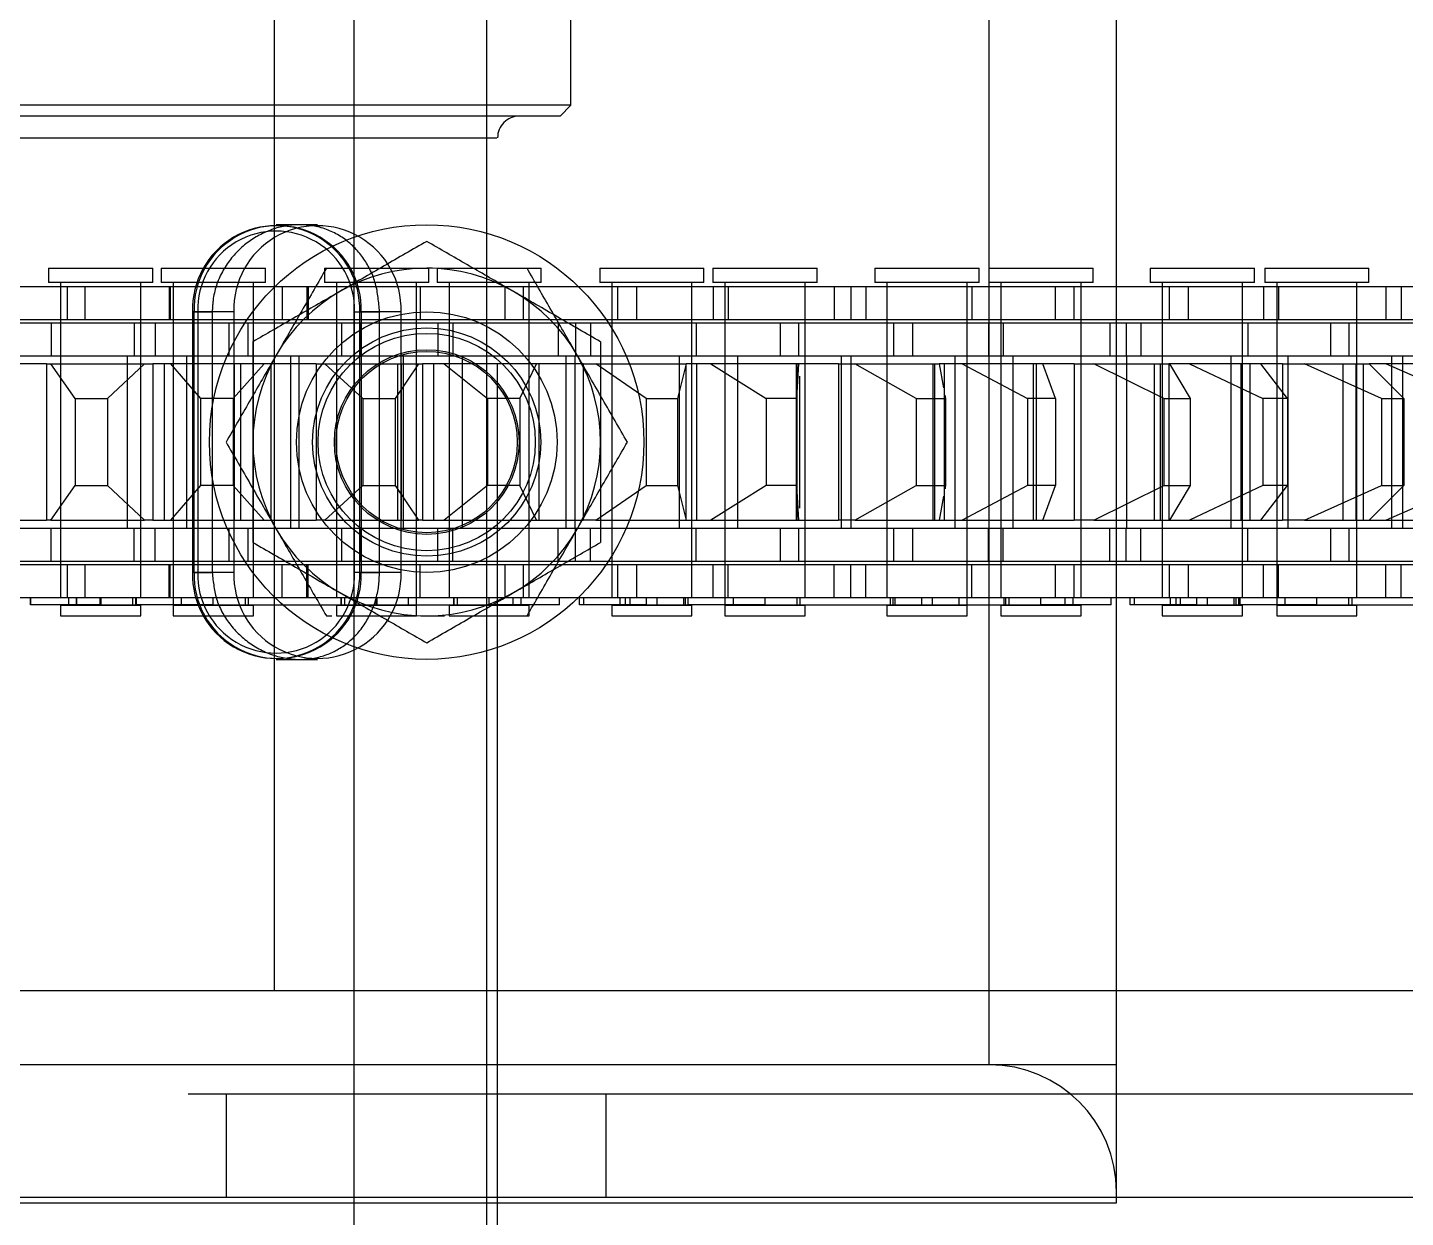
# Model space of a CAD drawing. Header units: metres. Extents: x 0 to 21025, y 0 to 14850.
# Drawn here: x 2074.4 to 2137.9, y 9045.7 to 9100.5 of the extents above; entities that cross this region are included whole.
import ezdxf

# ---------------------------------------------------------------- set-up
doc = ezdxf.new("R2010")
doc.units = ezdxf.units.M
doc.header["$LTSCALE"] = 25
doc.linetypes.add('HIDDEN2', pattern=[4.7625, 3.175, -1.5875])
for name, color, linetype in [('SL1', 8, 'Continuous'), ('SL4', 4, 'Continuous'), ('ST1', 7, 'HIDDEN2')]:
    doc.layers.add(name, color=color, linetype=linetype)

msp = doc.modelspace()

# ---------------------------------------------------------------- linework, layer by layer
at = {"layer": 'SL1'}
for p, q in [((2095.567, 8634.36), (2095.567, 9557.32)), ((2089.467, 8626.447), (2089.467, 9549.408))]:
    msp.add_line(p, q, dxfattribs=at)
at = {"layer": 'SL4'}
for p, q in [((2085.802, 9056.144), (2085.802, 9121.384)), ((1930.562, 9056.144), (2085.802, 9056.144)), ((2085.802, 9056.144), (2875.564, 9056.144)), ((2875.564, 9046.619), (1925.562, 9046.619))]:
    msp.add_line(p, q, dxfattribs=at)
at = {"layer": 'ST1'}
for p, q in [((2118.702, 9052.734), (2118.702, 9330.034)), ((2099.439, 9096.884), (2099.439, 9121.619)), ((2124.552, 9046.384), (2124.552, 9121.619)), ((2099.439, 9096.884), (2067.689, 9096.884)), ((2098.939, 9096.384), (2099.439, 9096.884)), ((2098.939, 9096.384), (2068.189, 9096.384)), ((2071.067, 9095.384), (2096.038, 9095.384)), ((2096.064, 9003.819), (2096.064, 9095.384)), ((2087.773, 9091.384), (2085.872, 9091.384)), ((2086.958, 9091.384), (2085.94, 9091.384)), ((2075.397, 9089.384), (2080.194, 9089.384)), ((2075.397, 9089.384), (2075.397, 9088.725)), ((2080.194, 9088.725), (2080.194, 9089.384)), ((2080.58, 9089.384), (2085.377, 9089.384)), ((2080.58, 9089.384), (2080.58, 9088.725)), ((2085.377, 9088.725), (2085.377, 9089.384)), ((2088.097, 9089.384), (2092.894, 9089.384)), ((2088.097, 9089.384), (2088.097, 9088.725)), ((2093.062, 9089.384), (2092.802, 9089.384)), ((2092.894, 9088.725), (2092.894, 9089.384)), ((2093.28, 9089.384), (2098.077, 9089.384)), ((2093.28, 9089.384), (2093.28, 9088.725)), ((2098.077, 9088.725), (2098.077, 9089.384)), ((2100.767, 9089.384), (2105.564, 9089.384)), ((2100.767, 9089.384), (2100.767, 9088.725)), ((2105.564, 9088.725), (2105.564, 9089.384)), ((2105.98, 9089.384), (2110.777, 9089.384)), ((2105.98, 9089.384), (2105.98, 9088.725)), ((2110.777, 9088.725), (2110.777, 9089.384)), ((2113.437, 9089.384), (2118.234, 9089.384)), ((2113.437, 9089.384), (2113.437, 9088.725)), ((2118.234, 9088.725), (2118.234, 9089.384)), ((2118.68, 9089.384), (2123.477, 9089.384)), ((2118.68, 9089.384), (2118.68, 9088.725)), ((2123.477, 9088.725), (2123.477, 9089.384)), ((2126.107, 9089.384), (2130.904, 9089.384)), ((2126.107, 9089.384), (2126.107, 9088.725)), ((2130.904, 9088.725), (2130.904, 9089.384)), ((2131.38, 9089.384), (2136.177, 9089.384)), ((2131.38, 9089.384), (2131.38, 9088.725)), ((2136.177, 9088.725), (2136.177, 9089.384)), ((2065.917, 9088.541), (2076.26, 9088.541)), ((2080.194, 9088.725), (2075.397, 9088.725)), ((2075.95, 9088.725), (2075.95, 9074.227)), ((2075.95, 9088.541), (2075.95, 9087.021)), ((2076.26, 9088.541), (2077.059, 9088.541)), ((2076.26, 9087.021), (2076.26, 9088.541)), ((2077.059, 9088.541), (2086.153, 9088.541)), ((2077.059, 9088.541), (2077.059, 9087.021)), ((2079.64, 9074.227), (2079.64, 9088.725)), ((2079.64, 9087.021), (2079.64, 9088.541)), ((2085.377, 9088.725), (2080.58, 9088.725)), ((2080.941, 9088.541), (2080.941, 9087.021)), ((2081, 9088.541), (2081, 9087.021)), ((2081.134, 9088.725), (2081.134, 9074.227)), ((2081.134, 9088.541), (2081.134, 9087.021)), ((2084.824, 9074.227), (2084.824, 9088.725)), ((2084.824, 9087.021), (2084.824, 9088.541)), ((2086.153, 9088.541), (2086.153, 9087.021)), ((2086.153, 9088.541), (2092.503, 9088.541)), ((2086.155, 9088.541), (2086.155, 9087.021)), ((2087.291, 9088.541), (2087.291, 9087.021)), ((2087.349, 9088.541), (2087.349, 9087.021)), ((2092.894, 9088.725), (2088.097, 9088.725)), ((2088.65, 9088.725), (2088.65, 9074.227)), ((2088.65, 9088.541), (2088.65, 9087.021)), ((2092.34, 9074.227), (2092.34, 9088.725)), ((2092.34, 9087.021), (2092.34, 9088.541)), ((2092.503, 9088.541), (2092.503, 9087.021)), ((2092.503, 9088.541), (2101.599, 9088.541)), ((2092.505, 9088.541), (2092.505, 9087.021)), ((2098.077, 9088.725), (2093.28, 9088.725)), ((2093.834, 9088.725), (2093.834, 9074.227)), ((2093.834, 9088.541), (2093.834, 9087.021)), ((2096.415, 9087.021), (2096.415, 9088.541)), ((2097.245, 9088.541), (2097.245, 9087.021)), ((2097.524, 9074.227), (2097.524, 9088.725)), ((2097.524, 9087.021), (2097.524, 9088.541)), ((2105.564, 9088.725), (2100.767, 9088.725)), ((2101.32, 9088.725), (2101.32, 9074.227)), ((2101.32, 9088.541), (2101.32, 9087.021)), ((2101.599, 9088.541), (2102.459, 9088.541)), ((2101.599, 9087.021), (2101.599, 9088.541)), ((2102.459, 9088.541), (2111.554, 9088.541)), ((2102.459, 9088.541), (2102.459, 9087.021)), ((2105.01, 9074.227), (2105.01, 9088.725)), ((2105.01, 9087.021), (2105.01, 9088.541)), ((2110.777, 9088.725), (2105.98, 9088.725)), ((2105.99, 9088.541), (2105.99, 9087.021)), ((2106.534, 9088.725), (2106.534, 9074.227)), ((2106.534, 9088.541), (2106.534, 9087.021)), ((2106.676, 9088.541), (2106.676, 9087.021)), ((2110.224, 9074.227), (2110.224, 9088.725)), ((2110.224, 9087.021), (2110.224, 9088.541)), ((2111.554, 9088.541), (2111.554, 9087.021)), ((2111.554, 9088.541), (2117.904, 9088.541)), ((2112.325, 9088.541), (2112.325, 9087.021)), ((2113.011, 9088.541), (2113.011, 9087.021)), ((2118.234, 9088.725), (2113.437, 9088.725)), ((2113.99, 9088.725), (2113.99, 9074.227)), ((2113.99, 9088.541), (2113.99, 9087.021)), ((2117.68, 9074.227), (2117.68, 9088.725)), ((2117.68, 9087.021), (2117.68, 9088.541)), ((2117.904, 9088.541), (2117.904, 9087.021)), ((2117.904, 9088.541), (2126.999, 9088.541)), ((2123.477, 9088.725), (2118.68, 9088.725)), ((2119.234, 9088.725), (2119.234, 9074.227)), ((2119.234, 9088.541), (2119.234, 9087.021)), ((2121.755, 9087.021), (2121.755, 9088.541)), ((2122.585, 9088.541), (2122.585, 9087.021)), ((2122.924, 9074.227), (2122.924, 9088.725)), ((2122.924, 9087.021), (2122.924, 9088.541)), ((2130.904, 9088.725), (2126.107, 9088.725)), ((2126.66, 9088.725), (2126.66, 9074.227)), ((2126.66, 9088.541), (2126.66, 9087.021)), ((2126.999, 9088.541), (2127.859, 9088.541)), ((2126.999, 9087.021), (2126.999, 9088.541)), ((2127.859, 9088.541), (2136.954, 9088.541)), ((2127.859, 9088.541), (2127.859, 9087.021)), ((2130.35, 9074.227), (2130.35, 9088.725)), ((2130.35, 9087.021), (2130.35, 9088.541)), ((2131.33, 9088.541), (2131.33, 9087.021)), ((2136.177, 9088.725), (2131.38, 9088.725)), ((2131.934, 9088.725), (2131.934, 9074.227)), ((2131.934, 9088.541), (2131.934, 9087.021)), ((2132.016, 9088.541), (2132.016, 9087.021)), ((2135.624, 9074.227), (2135.624, 9088.725)), ((2135.624, 9087.021), (2135.624, 9088.541)), ((2136.954, 9088.541), (2136.954, 9087.021)), ((2136.954, 9088.541), (2143.304, 9088.541)), ((2137.665, 9088.541), (2137.665, 9087.021)), ((2065.917, 9087.021), (2076.26, 9087.021)), ((2076.26, 9087.021), (2077.059, 9087.021)), ((2077.059, 9087.021), (2086.153, 9087.021)), ((2083.923, 9087.384), (2082.022, 9087.384)), ((2082.022, 9087.384), (2082.022, 9075.384)), ((2082.081, 9087.384), (2082.09, 9087.384)), ((2082.081, 9087.384), (2082.081, 9075.384)), ((2082.09, 9087.384), (2082.93, 9087.384)), ((2082.09, 9075.384), (2082.09, 9087.384)), ((2082.263, 9087.384), (2082.09, 9087.384)), ((2082.263, 9087.384), (2082.263, 9075.384)), ((2082.93, 9087.384), (2082.93, 9075.384)), ((2083.923, 9087.384), (2083.923, 9075.384)), ((2086.153, 9087.021), (2092.503, 9087.021)), ((2089.481, 9087.384), (2089.79, 9087.384)), ((2089.481, 9075.384), (2089.481, 9087.384)), ((2091.622, 9087.384), (2089.722, 9087.384)), ((2089.722, 9075.384), (2089.722, 9087.384)), ((2089.79, 9087.384), (2090.629, 9087.384)), ((2089.79, 9087.384), (2089.79, 9075.384)), ((2090.629, 9075.384), (2090.629, 9087.384)), ((2091.622, 9075.384), (2091.622, 9087.384)), ((2092.503, 9087.021), (2101.599, 9087.021)), ((2101.599, 9087.021), (2102.459, 9087.021)), ((2102.459, 9087.021), (2111.554, 9087.021)), ((2111.554, 9087.021), (2117.904, 9087.021)), ((2117.904, 9087.021), (2126.999, 9087.021)), ((2126.999, 9087.021), (2127.859, 9087.021)), ((2127.859, 9087.021), (2136.954, 9087.021)), ((2136.954, 9087.021), (2143.304, 9087.021)), ((2073.011, 9086.869), (2079.33, 9086.869)), ((2075.519, 9086.869), (2075.519, 9085.349)), ((2075.95, 9086.869), (2075.95, 9085.349)), ((2079.33, 9086.869), (2079.33, 9085.349)), ((2079.33, 9086.869), (2088.899, 9086.869)), ((2079.64, 9085.349), (2079.64, 9086.869)), ((2080.308, 9086.869), (2080.308, 9085.349)), ((2081.134, 9086.869), (2081.134, 9085.349)), ((2083.715, 9085.349), (2083.715, 9086.869)), ((2084.575, 9086.869), (2084.575, 9085.349)), ((2084.824, 9085.349), (2084.824, 9086.869)), ((2088.65, 9086.869), (2088.65, 9085.349)), ((2088.899, 9086.869), (2089.759, 9086.869)), ((2088.899, 9085.349), (2088.899, 9086.869)), ((2089.759, 9086.869), (2098.854, 9086.869)), ((2089.759, 9086.869), (2089.759, 9085.349)), ((2092.34, 9085.349), (2092.34, 9086.869)), ((2093.32, 9086.869), (2093.32, 9085.349)), ((2093.834, 9086.869), (2093.834, 9085.349)), ((2094.006, 9086.869), (2094.006, 9085.349)), ((2097.524, 9085.349), (2097.524, 9086.869)), ((2098.854, 9086.869), (2098.854, 9085.349)), ((2098.854, 9086.869), (2105.204, 9086.869)), ((2099.655, 9086.869), (2099.655, 9085.349)), ((2100.341, 9086.869), (2100.341, 9085.349)), ((2101.32, 9086.869), (2101.32, 9085.349)), ((2105.01, 9085.349), (2105.01, 9086.869)), ((2105.204, 9086.869), (2105.204, 9085.349)), ((2105.204, 9086.869), (2114.299, 9086.869)), ((2106.534, 9086.869), (2106.534, 9085.349)), ((2109.085, 9085.349), (2109.085, 9086.869)), ((2109.915, 9086.869), (2109.915, 9085.349)), ((2110.224, 9085.349), (2110.224, 9086.869)), ((2113.99, 9086.869), (2113.99, 9085.349)), ((2114.299, 9086.869), (2115.159, 9086.869)), ((2114.299, 9085.349), (2114.299, 9086.869)), ((2115.159, 9086.869), (2124.254, 9086.869)), ((2115.159, 9086.869), (2115.159, 9085.349)), ((2117.68, 9085.349), (2117.68, 9086.869)), ((2118.66, 9086.869), (2118.66, 9085.349)), ((2119.234, 9086.869), (2119.234, 9085.349)), ((2119.346, 9086.869), (2119.346, 9085.349)), ((2122.924, 9085.349), (2122.924, 9086.869)), ((2124.254, 9086.869), (2124.254, 9085.349)), ((2124.254, 9086.869), (2130.604, 9086.869)), ((2124.995, 9086.869), (2124.995, 9085.349)), ((2125.681, 9086.869), (2125.681, 9085.349)), ((2126.66, 9086.869), (2126.66, 9085.349)), ((2130.35, 9085.349), (2130.35, 9086.869)), ((2130.604, 9086.869), (2130.604, 9085.349)), ((2130.604, 9086.869), (2139.699, 9086.869)), ((2131.934, 9086.869), (2131.934, 9085.349)), ((2134.425, 9085.349), (2134.425, 9086.869)), ((2135.255, 9086.869), (2135.255, 9085.349)), ((2135.624, 9085.349), (2135.624, 9086.869)), ((2073.011, 9085.349), (2079.33, 9085.349)), ((2075.95, 9085.349), (2075.95, 9077.419)), ((2079.019, 9085.349), (2079.019, 9077.419)), ((2079.33, 9085.349), (2088.899, 9085.349)), ((2079.64, 9077.419), (2079.64, 9085.349)), ((2081.134, 9085.349), (2081.134, 9077.419)), ((2081.755, 9077.419), (2081.755, 9085.349)), ((2084.824, 9077.419), (2084.824, 9085.349)), ((2086.535, 9085.349), (2086.535, 9077.419)), ((2086.939, 9077.419), (2086.939, 9085.349)), ((2088.65, 9085.349), (2088.65, 9077.419)), ((2088.899, 9085.349), (2089.759, 9085.349)), ((2089.759, 9085.349), (2098.854, 9085.349)), ((2091.719, 9085.349), (2091.719, 9077.419)), ((2092.34, 9077.419), (2092.34, 9085.349)), ((2093.834, 9085.349), (2093.834, 9077.419)), ((2094.455, 9077.419), (2094.455, 9085.349)), ((2097.524, 9077.419), (2097.524, 9085.349)), ((2098.854, 9085.349), (2105.204, 9085.349)), ((2099.205, 9085.349), (2099.205, 9077.419)), ((2099.639, 9077.419), (2099.639, 9085.349)), ((2101.32, 9085.349), (2101.32, 9077.419)), ((2104.419, 9085.349), (2104.419, 9077.419)), ((2105.01, 9077.419), (2105.01, 9085.349)), ((2105.204, 9085.349), (2114.299, 9085.349)), ((2106.534, 9085.349), (2106.534, 9077.419)), ((2107.125, 9077.419), (2107.125, 9085.349)), ((2110.224, 9077.419), (2110.224, 9085.349)), ((2111.875, 9085.349), (2111.875, 9077.419)), ((2112.339, 9077.419), (2112.339, 9085.349)), ((2113.99, 9085.349), (2113.99, 9077.419)), ((2114.299, 9085.349), (2115.159, 9085.349)), ((2115.159, 9085.349), (2124.254, 9085.349)), ((2117.119, 9085.349), (2117.119, 9077.419)), ((2117.68, 9077.419), (2117.68, 9085.349)), ((2119.234, 9085.349), (2119.234, 9077.419)), ((2119.795, 9077.419), (2119.795, 9085.349)), ((2122.924, 9077.419), (2122.924, 9085.349)), ((2124.254, 9085.349), (2130.604, 9085.349)), ((2124.545, 9085.349), (2124.545, 9077.419)), ((2125.039, 9077.419), (2125.039, 9085.349)), ((2126.66, 9085.349), (2126.66, 9077.419)), ((2129.819, 9085.349), (2129.819, 9077.419)), ((2130.35, 9077.419), (2130.35, 9085.349)), ((2130.604, 9085.349), (2139.699, 9085.349)), ((2131.934, 9085.349), (2131.934, 9077.419)), ((2132.465, 9077.419), (2132.465, 9085.349)), ((2135.624, 9077.419), (2135.624, 9085.349)), ((2137.215, 9085.349), (2137.215, 9077.419)), ((2137.739, 9077.419), (2137.739, 9085.349)), ((2075.299, 9084.984), (2067.898, 9084.984)), ((2075.299, 9084.984), (2075.299, 9077.784)), ((2075.299, 9084.984), (2075.503, 9084.984)), ((2076.612, 9083.384), (2075.503, 9084.984)), ((2075.503, 9084.984), (2079.808, 9084.984)), ((2079.808, 9084.984), (2078.107, 9083.384)), ((2079.808, 9084.984), (2080.201, 9084.984)), ((2080.201, 9084.984), (2080.201, 9077.784)), ((2087.715, 9084.984), (2080.201, 9084.984)), ((2080.71, 9084.984), (2080.71, 9077.784)), ((2081.003, 9084.984), (2082.393, 9083.384)), ((2082.93, 9084.984), (2082.93, 9077.784)), ((2083.893, 9083.384), (2085.324, 9084.984)), ((2083.937, 9084.984), (2083.937, 9077.784)), ((2084.245, 9077.784), (2084.245, 9084.984)), ((2085.63, 9084.984), (2085.63, 9077.784)), ((2087.715, 9084.984), (2087.715, 9077.784)), ((2087.715, 9084.984), (2088.12, 9084.984)), ((2089.861, 9083.384), (2088.12, 9084.984)), ((2088.12, 9084.984), (2092.421, 9084.984)), ((2090.629, 9077.784), (2090.629, 9084.984)), ((2092.421, 9084.984), (2091.354, 9083.384)), ((2091.463, 9084.984), (2091.463, 9077.784)), ((2091.636, 9077.784), (2091.636, 9084.984)), ((2091.645, 9077.784), (2091.645, 9084.984)), ((2092.421, 9084.984), (2092.613, 9084.984)), ((2092.613, 9084.984), (2092.613, 9077.784)), ((2099.998, 9084.984), (2092.613, 9084.984)), ((2093.117, 9084.984), (2093.117, 9077.784)), ((2093.606, 9084.984), (2095.606, 9083.384)), ((2096.064, 9077.784), (2096.064, 9084.984)), ((2097.083, 9083.384), (2097.862, 9084.984)), ((2097.963, 9084.984), (2097.963, 9077.784)), ((2099.998, 9084.984), (2099.998, 9077.784)), ((2099.998, 9084.984), (2100.591, 9084.984)), ((2102.907, 9083.384), (2100.591, 9084.984)), ((2100.591, 9084.984), (2104.749, 9084.984)), ((2104.749, 9084.984), (2104.35, 9083.384)), ((2104.734, 9084.984), (2104.734, 9077.784)), ((2104.749, 9084.984), (2104.751, 9084.984)), ((2111.754, 9084.984), (2104.751, 9084.984)), ((2104.751, 9077.784), (2104.751, 9084.984)), ((2105.218, 9084.984), (2105.218, 9077.784)), ((2105.887, 9084.984), (2108.431, 9083.384)), ((2109.817, 9084.984), (2109.817, 9077.784)), ((2109.834, 9084.984), (2109.834, 9077.784)), ((2109.839, 9083.384), (2109.94, 9084.984)), ((2111.754, 9084.984), (2111.754, 9077.784)), ((2111.754, 9084.984), (2112.515, 9084.984)), ((2115.331, 9083.384), (2112.515, 9084.984)), ((2112.515, 9084.984), (2116.397, 9084.984)), ((2116.099, 9084.984), (2116.099, 9077.784)), ((2116.174, 9084.984), (2116.174, 9077.784)), ((2116.397, 9084.984), (2116.592, 9083.874)), ((2122.603, 9084.984), (2116.397, 9084.984)), ((2116.622, 9084.984), (2116.622, 9077.784)), ((2117.45, 9084.984), (2120.458, 9083.384)), ((2120.713, 9084.984), (2120.713, 9077.784)), ((2120.86, 9084.984), (2120.86, 9077.784)), ((2121.75, 9083.384), (2121.171, 9084.984)), ((2122.603, 9084.984), (2122.603, 9077.784)), ((2122.603, 9084.984), (2123.508, 9084.984)), ((2126.735, 9083.384), (2123.508, 9084.984)), ((2123.508, 9084.984), (2126.989, 9084.984)), ((2126.291, 9084.984), (2126.291, 9077.784)), ((2126.566, 9084.984), (2126.566, 9077.784)), ((2132.197, 9084.984), (2126.965, 9084.984)), ((2126.965, 9084.984), (2126.965, 9077.784)), ((2126.989, 9084.984), (2127.943, 9083.384)), ((2127.924, 9084.984), (2131.298, 9083.384)), ((2130.287, 9084.984), (2130.287, 9077.784)), ((2130.688, 9084.984), (2130.688, 9077.784)), ((2132.433, 9083.384), (2131.194, 9084.984)), ((2132.197, 9084.984), (2132.197, 9077.784)), ((2132.197, 9084.984), (2133.217, 9084.984)), ((2136.751, 9083.384), (2133.217, 9084.984)), ((2133.217, 9084.984), (2136.185, 9084.984)), ((2134.98, 9084.984), (2134.98, 9077.784)), ((2135.577, 9084.984), (2135.577, 9077.784)), ((2135.912, 9084.984), (2135.912, 9077.784)), ((2136.185, 9084.984), (2137.781, 9083.384)), ((2140.228, 9084.984), (2136.185, 9084.984)), ((2136.972, 9084.984), (2140.604, 9083.384)), ((2109.984, 9078.348), (2109.984, 9084.419)), ((2076.612, 9083.384), (2078.107, 9083.384)), ((2076.612, 9083.384), (2076.612, 9079.384)), ((2078.107, 9083.384), (2078.107, 9079.384)), ((2083.893, 9083.384), (2082.393, 9083.384)), ((2082.393, 9083.384), (2082.393, 9079.384)), ((2083.893, 9083.384), (2083.893, 9079.384)), ((2089.861, 9083.384), (2091.354, 9083.384)), ((2089.861, 9083.384), (2089.861, 9079.384)), ((2091.354, 9083.384), (2091.354, 9079.384)), ((2095.606, 9083.384), (2095.606, 9079.384)), ((2097.083, 9083.384), (2095.606, 9083.384)), ((2097.083, 9083.384), (2097.083, 9079.384)), ((2102.907, 9083.384), (2102.907, 9079.384)), ((2102.907, 9083.384), (2104.35, 9083.384)), ((2104.35, 9083.384), (2104.35, 9079.384)), ((2108.431, 9083.384), (2108.431, 9079.384)), ((2109.839, 9083.384), (2108.431, 9083.384)), ((2109.839, 9083.384), (2109.839, 9079.384)), ((2115.331, 9083.384), (2115.331, 9079.384)), ((2115.331, 9083.384), (2116.679, 9083.384)), ((2116.653, 9083.529), (2116.679, 9083.384)), ((2116.679, 9083.384), (2116.679, 9079.384)), ((2116.682, 9079.238), (2116.682, 9083.529)), ((2120.458, 9083.384), (2120.458, 9079.384)), ((2121.75, 9083.384), (2120.458, 9083.384)), ((2121.75, 9083.384), (2121.75, 9079.384)), ((2126.735, 9083.384), (2126.735, 9079.384)), ((2126.735, 9083.384), (2127.943, 9083.384)), ((2127.943, 9083.384), (2127.943, 9079.384)), ((2131.298, 9083.384), (2131.298, 9079.384)), ((2132.433, 9083.384), (2131.298, 9083.384)), ((2132.433, 9083.384), (2132.433, 9079.384)), ((2136.751, 9083.384), (2136.751, 9079.384)), ((2136.751, 9083.384), (2137.781, 9083.384)), ((2137.781, 9083.384), (2137.781, 9079.384)), ((2075.503, 9077.784), (2076.612, 9079.384)), ((2076.612, 9079.384), (2078.107, 9079.384)), ((2078.107, 9079.384), (2079.808, 9077.784)), ((2082.393, 9079.384), (2081.003, 9077.784)), ((2083.893, 9079.384), (2082.393, 9079.384)), ((2085.324, 9077.784), (2083.893, 9079.384)), ((2088.12, 9077.784), (2089.861, 9079.384)), ((2089.861, 9079.384), (2091.354, 9079.384)), ((2091.354, 9079.384), (2092.421, 9077.784)), ((2095.606, 9079.384), (2093.606, 9077.784)), ((2097.083, 9079.384), (2095.606, 9079.384)), ((2097.862, 9077.784), (2097.083, 9079.384)), ((2100.591, 9077.784), (2102.907, 9079.384)), ((2102.907, 9079.384), (2104.35, 9079.384)), ((2104.35, 9079.384), (2104.749, 9077.784)), ((2108.431, 9079.384), (2105.887, 9077.784)), ((2109.839, 9079.384), (2108.431, 9079.384)), ((2109.94, 9077.784), (2109.839, 9079.384)), ((2112.515, 9077.784), (2115.331, 9079.384)), ((2115.331, 9079.384), (2116.679, 9079.384)), ((2116.679, 9079.384), (2116.653, 9079.238)), ((2120.458, 9079.384), (2117.45, 9077.784)), ((2121.75, 9079.384), (2120.458, 9079.384)), ((2121.171, 9077.784), (2121.75, 9079.384)), ((2123.508, 9077.784), (2126.735, 9079.384)), ((2126.735, 9079.384), (2127.943, 9079.384)), ((2127.943, 9079.384), (2126.989, 9077.784)), ((2131.298, 9079.384), (2127.924, 9077.784)), ((2131.194, 9077.784), (2132.433, 9079.384)), ((2132.433, 9079.384), (2131.298, 9079.384)), ((2133.217, 9077.784), (2136.751, 9079.384)), ((2137.781, 9079.384), (2136.185, 9077.784)), ((2136.751, 9079.384), (2137.781, 9079.384)), ((2140.604, 9079.384), (2136.972, 9077.784)), ((2116.592, 9078.893), (2116.397, 9077.784)), ((2067.898, 9077.784), (2075.299, 9077.784)), ((2075.503, 9077.784), (2075.299, 9077.784)), ((2075.503, 9077.784), (2079.808, 9077.784)), ((2080.201, 9077.784), (2079.808, 9077.784)), ((2080.201, 9077.784), (2087.715, 9077.784)), ((2088.12, 9077.784), (2087.715, 9077.784)), ((2088.12, 9077.784), (2092.421, 9077.784)), ((2092.613, 9077.784), (2092.421, 9077.784)), ((2092.613, 9077.784), (2099.998, 9077.784)), ((2100.591, 9077.784), (2099.998, 9077.784)), ((2100.591, 9077.784), (2104.749, 9077.784)), ((2104.751, 9077.784), (2104.749, 9077.784)), ((2104.751, 9077.784), (2111.754, 9077.784)), ((2112.515, 9077.784), (2111.754, 9077.784)), ((2112.515, 9077.784), (2116.397, 9077.784)), ((2116.397, 9077.784), (2122.603, 9077.784)), ((2123.508, 9077.784), (2122.603, 9077.784)), ((2123.508, 9077.784), (2126.989, 9077.784)), ((2126.989, 9077.784), (2132.197, 9077.784)), ((2133.217, 9077.784), (2132.197, 9077.784)), ((2133.217, 9077.784), (2136.185, 9077.784)), ((2136.185, 9077.784), (2140.228, 9077.784)), ((2073.011, 9077.419), (2079.33, 9077.419)), ((2075.519, 9075.899), (2075.519, 9077.419)), ((2075.95, 9077.419), (2075.95, 9075.899)), ((2079.33, 9075.899), (2079.33, 9077.419)), ((2079.33, 9077.419), (2088.899, 9077.419)), ((2079.64, 9075.899), (2079.64, 9077.419)), ((2080.308, 9075.899), (2080.308, 9077.419)), ((2081.134, 9077.419), (2081.134, 9075.899)), ((2083.715, 9075.899), (2083.715, 9077.419)), ((2084.575, 9077.419), (2084.575, 9075.899)), ((2084.824, 9075.899), (2084.824, 9077.419)), ((2088.65, 9077.419), (2088.65, 9075.899)), ((2088.899, 9077.419), (2089.759, 9077.419)), ((2088.899, 9075.899), (2088.899, 9077.419)), ((2089.759, 9077.419), (2098.854, 9077.419)), ((2089.759, 9077.419), (2089.759, 9075.899)), ((2092.34, 9075.899), (2092.34, 9077.419)), ((2093.32, 9075.899), (2093.32, 9077.419)), ((2093.834, 9077.419), (2093.834, 9075.899)), ((2094.006, 9075.899), (2094.006, 9077.419)), ((2097.524, 9075.899), (2097.524, 9077.419)), ((2098.854, 9075.899), (2098.854, 9077.419)), ((2098.854, 9077.419), (2105.204, 9077.419)), ((2099.655, 9075.899), (2099.655, 9077.419)), ((2100.341, 9075.899), (2100.341, 9077.419)), ((2101.32, 9077.419), (2101.32, 9075.899)), ((2105.01, 9075.899), (2105.01, 9077.419)), ((2105.204, 9075.899), (2105.204, 9077.419)), ((2105.204, 9077.419), (2114.299, 9077.419)), ((2106.534, 9077.419), (2106.534, 9075.899)), ((2109.085, 9075.899), (2109.085, 9077.419)), ((2109.915, 9077.419), (2109.915, 9075.899)), ((2110.224, 9075.899), (2110.224, 9077.419)), ((2113.99, 9077.419), (2113.99, 9075.899)), ((2114.299, 9077.419), (2115.159, 9077.419)), ((2114.299, 9075.899), (2114.299, 9077.419)), ((2115.159, 9077.419), (2124.254, 9077.419)), ((2115.159, 9077.419), (2115.159, 9075.899)), ((2117.68, 9075.899), (2117.68, 9077.419)), ((2118.66, 9075.899), (2118.66, 9077.419)), ((2119.234, 9077.419), (2119.234, 9075.899)), ((2119.346, 9075.899), (2119.346, 9077.419)), ((2122.924, 9075.899), (2122.924, 9077.419)), ((2124.254, 9075.899), (2124.254, 9077.419)), ((2124.254, 9077.419), (2130.604, 9077.419)), ((2124.995, 9075.899), (2124.995, 9077.419)), ((2125.681, 9075.899), (2125.681, 9077.419)), ((2126.66, 9077.419), (2126.66, 9075.899)), ((2130.35, 9075.899), (2130.35, 9077.419)), ((2130.604, 9075.899), (2130.604, 9077.419)), ((2130.604, 9077.419), (2139.699, 9077.419)), ((2131.934, 9077.419), (2131.934, 9075.899)), ((2134.425, 9075.899), (2134.425, 9077.419)), ((2135.255, 9077.419), (2135.255, 9075.899)), ((2135.624, 9075.899), (2135.624, 9077.419)), ((2065.917, 9075.747), (2076.26, 9075.747)), ((2073.011, 9075.899), (2079.33, 9075.899)), ((2075.95, 9075.747), (2075.95, 9074.227)), ((2076.26, 9075.747), (2077.059, 9075.747)), ((2076.26, 9074.227), (2076.26, 9075.747)), ((2077.059, 9075.747), (2086.153, 9075.747)), ((2077.059, 9075.747), (2077.059, 9074.227)), ((2079.33, 9075.899), (2088.899, 9075.899)), ((2079.64, 9074.227), (2079.64, 9075.747)), ((2080.941, 9074.227), (2080.941, 9075.747)), ((2081, 9074.227), (2081, 9075.747)), ((2081.134, 9075.747), (2081.134, 9073.894)), ((2084.824, 9074.227), (2084.824, 9075.747)), ((2086.153, 9074.227), (2086.153, 9075.747)), ((2086.153, 9075.747), (2092.503, 9075.747)), ((2086.155, 9074.227), (2086.155, 9075.747)), ((2087.291, 9074.227), (2087.291, 9075.747)), ((2087.349, 9074.227), (2087.349, 9075.747)), ((2088.65, 9075.747), (2088.65, 9074.227)), ((2088.899, 9075.899), (2089.759, 9075.899)), ((2089.759, 9075.899), (2098.854, 9075.899)), ((2092.34, 9073.894), (2092.34, 9075.747)), ((2092.503, 9074.227), (2092.503, 9075.747)), ((2092.503, 9075.747), (2101.599, 9075.747)), ((2092.505, 9074.227), (2092.505, 9075.747)), ((2093.834, 9075.747), (2093.834, 9074.227)), ((2096.415, 9074.227), (2096.415, 9075.747)), ((2097.245, 9075.747), (2097.245, 9074.227)), ((2097.524, 9074.227), (2097.524, 9075.747)), ((2098.854, 9075.899), (2105.204, 9075.899)), ((2101.32, 9075.747), (2101.32, 9074.227)), ((2101.599, 9075.747), (2102.459, 9075.747)), ((2101.599, 9074.227), (2101.599, 9075.747)), ((2102.459, 9075.747), (2111.554, 9075.747)), ((2102.459, 9075.747), (2102.459, 9074.227)), ((2105.01, 9074.227), (2105.01, 9075.747)), ((2105.204, 9075.899), (2114.299, 9075.899)), ((2105.99, 9074.227), (2105.99, 9075.747)), ((2106.534, 9075.747), (2106.534, 9073.894)), ((2106.676, 9074.227), (2106.676, 9075.747)), ((2110.224, 9074.227), (2110.224, 9075.747)), ((2111.554, 9074.227), (2111.554, 9075.747)), ((2111.554, 9075.747), (2117.904, 9075.747)), ((2112.325, 9074.227), (2112.325, 9075.747)), ((2113.011, 9074.227), (2113.011, 9075.747)), ((2113.99, 9075.747), (2113.99, 9074.227)), ((2114.299, 9075.899), (2115.159, 9075.899)), ((2115.159, 9075.899), (2124.254, 9075.899)), ((2117.68, 9073.894), (2117.68, 9075.747)), ((2117.904, 9074.227), (2117.904, 9075.747)), ((2117.904, 9075.747), (2126.999, 9075.747)), ((2119.234, 9075.747), (2119.234, 9074.227)), ((2121.755, 9074.227), (2121.755, 9075.747)), ((2122.585, 9075.747), (2122.585, 9074.227)), ((2122.924, 9074.227), (2122.924, 9075.747)), ((2124.254, 9075.899), (2130.604, 9075.899)), ((2126.66, 9075.747), (2126.66, 9074.227)), ((2126.999, 9075.747), (2127.859, 9075.747)), ((2126.999, 9074.227), (2126.999, 9075.747)), ((2127.859, 9075.747), (2136.954, 9075.747)), ((2127.859, 9075.747), (2127.859, 9074.227)), ((2130.35, 9074.227), (2130.35, 9075.747)), ((2130.604, 9075.899), (2139.699, 9075.899)), ((2131.33, 9074.227), (2131.33, 9075.747)), ((2131.934, 9075.747), (2131.934, 9073.894)), ((2132.016, 9074.227), (2132.016, 9075.747)), ((2135.624, 9074.227), (2135.624, 9075.747)), ((2136.954, 9074.227), (2136.954, 9075.747)), ((2136.954, 9075.747), (2143.304, 9075.747)), ((2137.665, 9074.227), (2137.665, 9075.747)), ((2083.923, 9075.384), (2082.022, 9075.384)), ((2082.09, 9075.384), (2082.081, 9075.384)), ((2082.09, 9075.384), (2082.93, 9075.384)), ((2082.09, 9075.384), (2082.263, 9075.384)), ((2089.79, 9075.384), (2089.481, 9075.384)), ((2091.622, 9075.384), (2089.722, 9075.384)), ((2089.79, 9075.384), (2090.629, 9075.384)), ((2065.917, 9074.227), (2076.26, 9074.227)), ((2074.556, 9073.894), (2074.556, 9074.227)), ((2077.775, 9073.894), (2074.556, 9073.894)), ((2074.573, 9073.894), (2074.573, 9074.227)), ((2079.64, 9073.858), (2075.95, 9073.858)), ((2075.95, 9073.858), (2075.95, 9073.384)), ((2076.26, 9074.227), (2077.059, 9074.227)), ((2076.319, 9074.227), (2076.319, 9073.858)), ((2076.68, 9073.894), (2076.68, 9074.227)), ((2076.697, 9073.894), (2076.697, 9074.227)), ((2077.059, 9074.227), (2086.153, 9074.227)), ((2077.775, 9073.894), (2077.775, 9074.227)), ((2077.775, 9073.894), (2079.409, 9073.894)), ((2077.816, 9073.894), (2077.816, 9074.227)), ((2079.271, 9073.858), (2079.271, 9074.227)), ((2079.409, 9073.894), (2079.409, 9074.227)), ((2079.42, 9073.894), (2079.42, 9074.227)), ((2079.427, 9074.227), (2079.427, 9073.894)), ((2082.978, 9073.894), (2079.427, 9073.894)), ((2079.64, 9073.384), (2079.64, 9073.858)), ((2084.824, 9073.858), (2081.134, 9073.858)), ((2081.134, 9073.858), (2081.134, 9073.384)), ((2081.503, 9074.227), (2081.503, 9073.858)), ((2082.978, 9073.894), (2082.978, 9074.227)), ((2082.978, 9073.894), (2095.678, 9073.894)), ((2082.98, 9073.894), (2082.98, 9074.227)), ((2084.455, 9073.858), (2084.455, 9074.227)), ((2084.598, 9073.894), (2084.598, 9074.227)), ((2084.598, 9073.894), (2084.598, 9074.227)), ((2084.824, 9073.384), (2084.824, 9073.858)), ((2086.153, 9074.227), (2092.503, 9074.227)), ((2092.34, 9073.858), (2088.65, 9073.858)), ((2088.65, 9073.858), (2088.65, 9073.384)), ((2088.871, 9073.894), (2088.871, 9074.227)), ((2088.881, 9073.894), (2088.881, 9074.227)), ((2089.019, 9074.227), (2089.019, 9073.858)), ((2090.474, 9073.894), (2090.474, 9074.227)), ((2090.516, 9073.894), (2090.516, 9074.227)), ((2091.971, 9073.858), (2091.971, 9074.227)), ((2092.34, 9073.384), (2092.34, 9073.858)), ((2092.503, 9074.227), (2101.599, 9074.227)), ((2097.524, 9073.858), (2093.834, 9073.858)), ((2093.834, 9073.858), (2093.834, 9073.384)), ((2094.047, 9073.894), (2094.047, 9074.227)), ((2094.06, 9073.894), (2094.06, 9074.227)), ((2094.06, 9073.894), (2094.06, 9074.227)), ((2094.203, 9074.227), (2094.203, 9073.858)), ((2095.678, 9073.894), (2095.678, 9074.227)), ((2098.91, 9073.894), (2095.678, 9073.894)), ((2095.68, 9073.894), (2095.68, 9074.227)), ((2096.786, 9073.894), (2096.786, 9074.227)), ((2096.786, 9073.894), (2096.786, 9074.227)), ((2097.155, 9073.858), (2097.155, 9074.227)), ((2097.524, 9073.384), (2097.524, 9073.858)), ((2098.91, 9073.894), (2098.91, 9074.227)), ((2098.91, 9073.894), (2098.91, 9074.227)), ((2098.91, 9073.894), (2098.91, 9073.894)), ((2099.841, 9073.894), (2099.841, 9074.227)), ((2102.921, 9073.894), (2099.841, 9073.894)), ((2100.043, 9073.894), (2100.043, 9074.227)), ((2105.01, 9073.858), (2101.32, 9073.858)), ((2101.32, 9073.858), (2101.32, 9073.384)), ((2101.599, 9074.227), (2102.459, 9074.227)), ((2101.689, 9074.227), (2101.689, 9073.858)), ((2101.959, 9073.894), (2101.959, 9074.227)), ((2102.162, 9073.894), (2102.162, 9074.227)), ((2102.459, 9074.227), (2111.554, 9074.227)), ((2102.921, 9073.894), (2102.921, 9074.227)), ((2102.921, 9073.894), (2104.827, 9073.894)), ((2103.409, 9073.894), (2103.409, 9074.227)), ((2104.641, 9073.858), (2104.641, 9074.227)), ((2104.72, 9073.894), (2104.72, 9074.227)), ((2104.827, 9074.227), (2104.827, 9073.894)), ((2108.379, 9073.894), (2104.827, 9073.894)), ((2104.841, 9073.894), (2104.841, 9074.227)), ((2105.01, 9073.384), (2105.01, 9073.858)), ((2110.224, 9073.858), (2106.534, 9073.858)), ((2106.534, 9073.858), (2106.534, 9073.384)), ((2106.903, 9074.227), (2106.903, 9073.858)), ((2108.379, 9073.894), (2108.379, 9074.227)), ((2108.379, 9073.894), (2121.079, 9073.894)), ((2109.855, 9073.858), (2109.855, 9074.227)), ((2109.998, 9073.894), (2109.998, 9074.227)), ((2110.224, 9073.384), (2110.224, 9073.858)), ((2111.554, 9074.227), (2117.904, 9074.227)), ((2117.68, 9073.858), (2113.99, 9073.858)), ((2113.99, 9073.858), (2113.99, 9073.384)), ((2114.159, 9073.894), (2114.159, 9074.227)), ((2114.281, 9073.894), (2114.281, 9074.227)), ((2114.359, 9074.227), (2114.359, 9073.858)), ((2115.591, 9073.894), (2115.591, 9074.227)), ((2116.079, 9073.894), (2116.079, 9074.227)), ((2117.311, 9073.858), (2117.311, 9074.227)), ((2117.68, 9073.384), (2117.68, 9073.858)), ((2117.904, 9074.227), (2126.999, 9074.227)), ((2122.924, 9073.858), (2119.234, 9073.858)), ((2119.234, 9073.858), (2119.234, 9073.384)), ((2119.387, 9073.894), (2119.387, 9074.227)), ((2119.46, 9073.894), (2119.46, 9074.227)), ((2119.603, 9074.227), (2119.603, 9073.858)), ((2121.079, 9073.894), (2121.079, 9074.227)), ((2124.31, 9073.894), (2121.079, 9073.894)), ((2122.186, 9073.894), (2122.186, 9074.227)), ((2122.555, 9073.858), (2122.555, 9074.227)), ((2122.924, 9073.384), (2122.924, 9073.858)), ((2124.31, 9073.894), (2124.31, 9074.227)), ((2125.181, 9073.894), (2125.181, 9074.227)), ((2128.261, 9073.894), (2125.181, 9073.894)), ((2125.383, 9073.894), (2125.383, 9074.227)), ((2130.35, 9073.858), (2126.66, 9073.858)), ((2126.66, 9073.858), (2126.66, 9073.384)), ((2126.999, 9074.227), (2127.859, 9074.227)), ((2127.029, 9074.227), (2127.029, 9073.858)), ((2127.3, 9073.894), (2127.3, 9074.227)), ((2127.502, 9073.894), (2127.502, 9074.227)), ((2127.859, 9074.227), (2136.954, 9074.227)), ((2128.261, 9073.894), (2128.261, 9074.227)), ((2128.261, 9073.894), (2130.227, 9073.894)), ((2128.749, 9073.894), (2128.749, 9074.227)), ((2129.981, 9073.858), (2129.981, 9074.227)), ((2130.06, 9073.894), (2130.06, 9074.227)), ((2130.181, 9073.894), (2130.181, 9074.227)), ((2130.227, 9074.227), (2130.227, 9073.894)), ((2133.779, 9073.894), (2130.227, 9073.894)), ((2130.35, 9073.384), (2130.35, 9073.858)), ((2135.624, 9073.858), (2131.934, 9073.858)), ((2131.934, 9073.858), (2131.934, 9073.384)), ((2132.303, 9074.227), (2132.303, 9073.858)), ((2133.779, 9073.894), (2133.779, 9074.227)), ((2133.779, 9073.894), (2146.479, 9073.894)), ((2135.255, 9073.858), (2135.255, 9074.227)), ((2135.398, 9073.894), (2135.398, 9074.227)), ((2135.624, 9073.384), (2135.624, 9073.858)), ((2136.954, 9074.227), (2143.304, 9074.227)), ((2075.95, 9073.384), (2079.64, 9073.384)), ((2081.134, 9073.384), (2084.824, 9073.384)), ((2088.183, 9073.384), (2088.438, 9073.384)), ((2088.65, 9073.384), (2092.34, 9073.384)), ((2092.534, 9073.384), (2092.802, 9073.384)), ((2092.802, 9073.384), (2093.626, 9073.384)), ((2093.834, 9073.384), (2097.524, 9073.384)), ((2101.32, 9073.384), (2105.01, 9073.384)), ((2106.534, 9073.384), (2110.224, 9073.384)), ((2113.99, 9073.384), (2117.68, 9073.384)), ((2119.234, 9073.384), (2122.924, 9073.384)), ((2126.66, 9073.384), (2130.35, 9073.384)), ((2131.934, 9073.384), (2135.624, 9073.384)), ((2085.872, 9071.384), (2087.773, 9071.384)), ((2085.94, 9071.384), (2086.958, 9071.384)), ((2085.802, 9056.144), (2875.564, 9056.144)), ((2118.702, 9052.734), (2073.252, 9052.734)), ((2124.552, 9052.734), (2118.702, 9052.734)), ((2875.564, 9051.381), (1875.564, 9051.381)), ((2083.564, 9051.381), (2083.564, 9046.619)), ((2101.064, 9046.619), (2101.064, 9051.381)), ((2061.052, 9046.384), (2124.552, 9046.384))]:
    msp.add_line(p, q, dxfattribs=at)
for radius in [10, 6, 5.25, 5, 4.25, 4.172]:
    msp.add_circle((2092.802, 9081.384), radius, dxfattribs=at)
for centre, radius, start, end in [((2097.064, 9095.384), 1, 90, 180), ((2085.872, 9087.491), 3.851, 358.40899, 181.59101), ((2085.94, 9087.491), 3.851, 358.40899, 181.59101), ((2085.872, 9087.484), 3.611, 358.40899, 181.59101), ((2087.773, 9087.491), 3.851, 358.40899, 181.59101), ((2092.802, 9081.384), 8, 90, 150), ((2092.802, 9081.384), 8, 30, 90), ((2092.802, 9081.384), 8, 150, 210), ((2092.802, 9081.384), 8, 330, 30), ((2092.802, 9081.384), 8, 210, 270), ((2092.802, 9081.384), 8, 270, 330), ((2085.872, 9075.277), 3.851, 178.40899, 1.59101), ((2085.94, 9075.277), 3.851, 178.40899, 1.59101), ((2085.872, 9075.283), 3.611, 178.40899, 1.59101), ((2087.773, 9075.277), 3.851, 178.40899, 1.59101), ((2118.702, 9046.884), 5.85, 0, 90)]:
    msp.add_arc(centre, radius, start, end, dxfattribs=at)
for points, knots in [([(2090.629, 9087.384), (2090.593, 9087.82), (2090.52, 9088.693), (2089.949, 9089.864), (2089.073, 9090.785), (2087.912, 9091.338), (2086.618, 9091.441), (2085.354, 9091.108), (2084.231, 9090.388), (2083.371, 9089.328), (2082.973, 9088.253), (2082.94, 9087.589), (2082.93, 9087.384)], [0, 0, 0, 0, 0.103572, 0.207012, 0.313844, 0.42317, 0.52894, 0.630914, 0.734208, 0.842002, 0.951055, 1, 1, 1, 1]), ([(2092.802, 9090.621), (2092.152, 9090.246), (2090.841, 9089.489), (2089.486, 9088.707), (2088.802, 9088.312)], [0, 0, 0, 0, 0.495458, 1, 1, 1, 1]), ([(2096.802, 9088.312), (2096.707, 9088.367), (2095.989, 9088.781), (2094.635, 9089.563), (2093.417, 9090.266), (2092.802, 9090.621)], [0, 0, 0, 0, 0.070086, 0.530782, 1, 1, 1, 1]), ([(2088.183, 9089.384), (2087.808, 9088.734), (2087.051, 9087.423), (2086.268, 9086.067), (2085.873, 9085.384)], [0, 0, 0, 0, 0.495458, 1, 1, 1, 1]), ([(2099.73, 9085.384), (2099.675, 9085.478), (2099.261, 9086.196), (2098.479, 9087.55), (2097.775, 9088.769), (2097.42, 9089.384)], [0, 0, 0, 0, 0.070086, 0.530782, 1, 1, 1, 1]), ([(2088.802, 9088.312), (2088.707, 9088.257), (2087.989, 9087.843), (2086.635, 9087.061), (2085.417, 9086.357), (2084.802, 9086.002)], [0, 0, 0, 0, 0.070086, 0.530782, 1, 1, 1, 1]), ([(2100.802, 9086.002), (2100.152, 9086.377), (2098.841, 9087.134), (2097.486, 9087.917), (2096.802, 9088.312)], [0, 0, 0, 0, 0.495458, 1, 1, 1, 1]), ([(2084.802, 9086.002), (2084.802, 9085.615), (2084.802, 9084.109), (2084.802, 9082.545), (2084.802, 9081.384)], [0, 0, 0, 0, 0.257551, 1, 1, 1, 1]), ([(2100.802, 9086.002), (2100.802, 9085.615), (2100.802, 9084.109), (2100.802, 9082.545), (2100.802, 9081.384)], [0, 0, 0, 0, 0.257551, 1, 1, 1, 1]), ([(2085.873, 9085.384), (2085.819, 9085.289), (2085.404, 9084.571), (2084.623, 9083.217), (2083.919, 9081.998), (2083.564, 9081.384)], [0, 0, 0, 0, 0.070086, 0.530782, 1, 1, 1, 1]), ([(2102.039, 9081.384), (2101.664, 9082.033), (2100.907, 9083.344), (2100.125, 9084.7), (2099.73, 9085.384)], [0, 0, 0, 0, 0.495458, 1, 1, 1, 1]), ([(2083.564, 9081.384), (2083.939, 9080.734), (2084.696, 9079.423), (2085.479, 9078.067), (2085.873, 9077.384)], [0, 0, 0, 0, 0.495458, 1, 1, 1, 1]), ([(2084.802, 9081.384), (2084.802, 9080.964), (2084.802, 9079.4), (2084.802, 9077.878), (2084.802, 9076.765)], [0, 0, 0, 0, 0.268634, 1, 1, 1, 1]), ([(2099.73, 9077.384), (2099.785, 9077.478), (2100.199, 9078.196), (2100.981, 9079.55), (2101.684, 9080.769), (2102.039, 9081.384)], [0, 0, 0, 0, 0.070086, 0.530782, 1, 1, 1, 1]), ([(2100.802, 9081.384), (2100.802, 9080.964), (2100.802, 9079.4), (2100.802, 9077.878), (2100.802, 9076.765)], [0, 0, 0, 0, 0.268634, 1, 1, 1, 1]), ([(2085.873, 9077.384), (2085.928, 9077.289), (2086.343, 9076.571), (2087.124, 9075.217), (2087.828, 9073.998), (2088.183, 9073.384)], [0, 0, 0, 0, 0.070086, 0.530782, 1, 1, 1, 1]), ([(2097.42, 9073.384), (2097.796, 9074.033), (2098.553, 9075.344), (2099.335, 9076.7), (2099.73, 9077.384)], [0, 0, 0, 0, 0.495458, 1, 1, 1, 1]), ([(2084.802, 9076.765), (2085.451, 9076.39), (2086.762, 9075.633), (2088.118, 9074.85), (2088.802, 9074.455)], [0, 0, 0, 0, 0.495458, 1, 1, 1, 1]), ([(2096.802, 9074.455), (2096.896, 9074.51), (2097.614, 9074.925), (2098.968, 9075.706), (2100.187, 9076.41), (2100.802, 9076.765)], [0, 0, 0, 0, 0.070086, 0.530782, 1, 1, 1, 1]), ([(2082.93, 9075.384), (2082.974, 9074.947), (2083.063, 9074.074), (2083.743, 9072.903), (2084.743, 9071.983), (2085.996, 9071.429), (2087.308, 9071.327), (2088.514, 9071.66), (2089.526, 9072.38), (2090.264, 9073.44), (2090.594, 9074.514), (2090.621, 9075.178), (2090.629, 9075.384)], [0, 0, 0, 0, 0.103572, 0.207012, 0.313844, 0.42317, 0.52894, 0.630914, 0.734208, 0.842002, 0.951055, 1, 1, 1, 1]), ([(2088.802, 9074.455), (2088.896, 9074.401), (2089.614, 9073.986), (2090.968, 9073.204), (2092.187, 9072.501), (2092.802, 9072.146)], [0, 0, 0, 0, 0.070086, 0.530782, 1, 1, 1, 1]), ([(2092.802, 9072.146), (2093.451, 9072.521), (2094.762, 9073.278), (2096.118, 9074.061), (2096.802, 9074.455)], [0, 0, 0, 0, 0.495458, 1, 1, 1, 1])]:
    msp.add_open_spline(points, degree=3, knots=knots, dxfattribs=at)

doc.saveas('drawing.dxf')
